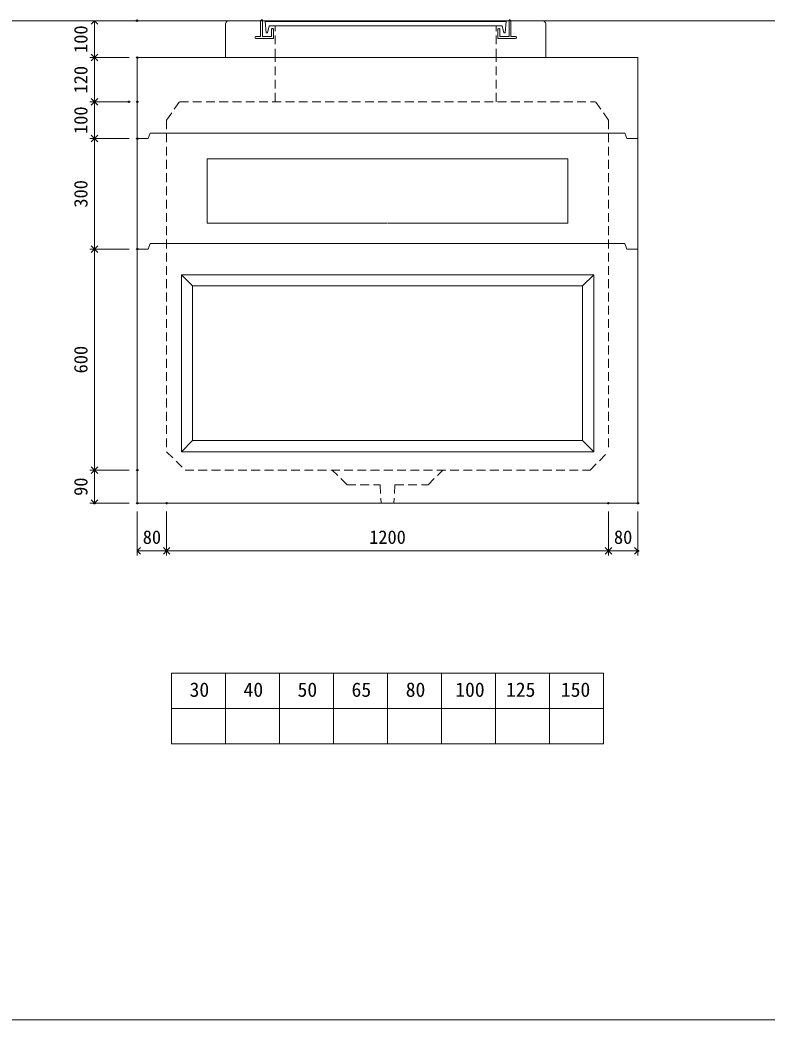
# Model space of a CAD drawing. Units: millimetres, scale not verified. Extents: x -6420 to 6420, y -3113 to 3113.
# Drawn here: x 2362 to 4391, y -2587 to 128 of the extents above; entities that cross this region are included whole.
import ezdxf
from ezdxf.enums import TextEntityAlignment as Align

# ---------------------------------------------------------------- set-up
doc = ezdxf.new("R2010")
doc.units = ezdxf.units.MM
doc.header["$LTSCALE"] = 20
doc.header["$PDMODE"] = 32
doc.header["$PDSIZE"] = 4
doc.linetypes.add('DASHED1', pattern=[1.8, 1.2, -0.6])
doc.linetypes.add('USER2', pattern=[50.8, 31.75, -6.35, 6.35, -6.35])
doc.layers.add('0-1_Defpoints', color=7, linetype='Continuous')
for name, color, linetype, lineweight in [('0-2_waku', 7, 'Continuous', 18), ('0-3_gaikei', 7, 'Continuous', 18), ('0-4_kakure', 7, 'DASHED1', 5), ('0-5_sunpou', 7, 'Continuous', 5), ('0-8_uchigawa', 6, 'Continuous', 18), ('0-A_futa', 3, 'Continuous', 18), ('0-B_GL', 4, 'Continuous', 18), ('0-D_文字１', 7, 'Continuous', 18), ('1-2_uchigawa2', 6, 'USER2', 18)]:
    doc.layers.add(name, color=color, linetype=linetype, lineweight=lineweight)
doc.styles.add('ＭＳ ゴシック', font='')
doc.styles.get('ＭＳ ゴシック').set_extended_font_data('MS Gothic')

# ---------------------------------------------------------------- blocks, each defined once
blk = doc.blocks.new('_Open90')
at = {"layer": '0-5_sunpou'}
blk.add_line((0, 0), (-1, 0), dxfattribs=at)
blk.add_lwpolyline([(-0.5, 0.5), (0, 0), (-0.5, -0.5)], dxfattribs=at)
blk = doc.blocks.new('D56')
at = {"layer": '0-1_Defpoints'}
for p in [(5263.24, 2019.83), (5147.22, 1419.83), (5263.24, 1419.83)]:
    blk.add_point(p, dxfattribs=at)
at = {"layer": '0-5_sunpou'}
for p, q in [((5241.24, 2019.83), (5134.22, 2019.83)), ((5147.22, 2001.83), (5147.22, 1437.83)), ((5241.24, 1419.83), (5134.22, 1419.83))]:
    blk.add_line(p, q, dxfattribs=at)
at = {"layer": '0-5_sunpou', "xscale": 18, "yscale": 18}
for p, rotation in [((5147.22, 2019.83), 90), ((5147.22, 1419.83), 270)]:
    blk.add_blockref('_Open90', p, dxfattribs=dict(at, rotation=rotation))
at = {"layer": '0-5_sunpou', "style": 'ＭＳ ゴシック'}
blk.add_text('600', height=36.66, rotation=90, dxfattribs=at).set_placement((5139.22, 1682.33), align=Align.BOTTOM_LEFT)
blk = doc.blocks.new('D57')
at = {"layer": '0-1_Defpoints'}
for p in [(5263.24, 1419.83), (5147.22, 1329.83), (5263.24, 1329.83)]:
    blk.add_point(p, dxfattribs=at)
at = {"layer": '0-5_sunpou'}
for p, q in [((5241.24, 1419.83), (5134.22, 1419.83)), ((5147.22, 1401.83), (5147.22, 1347.83)), ((5241.24, 1329.83), (5134.22, 1329.83))]:
    blk.add_line(p, q, dxfattribs=at)
at = {"layer": '0-5_sunpou', "xscale": 18, "yscale": 18}
for p, rotation in [((5147.22, 1419.83), 90), ((5147.22, 1329.83), 270)]:
    blk.add_blockref('_Open90', p, dxfattribs=dict(at, rotation=rotation))
at = {"layer": '0-5_sunpou', "style": 'ＭＳ ゴシック'}
blk.add_text('90', height=36.66, rotation=90, dxfattribs=at).set_placement((5139.22, 1349.83), align=Align.BOTTOM_LEFT)
blk = doc.blocks.new('D58')
at = {"layer": '0-1_Defpoints'}
for p in [(5263.24, 1329.83), (5343.24, 1329.83), (5343.24, 1200.51)]:
    blk.add_point(p, dxfattribs=at)
at = {"layer": '0-5_sunpou'}
for p, q in [((5263.24, 1307.83), (5263.24, 1187.51)), ((5343.24, 1307.83), (5343.24, 1187.51)), ((5281.24, 1200.51), (5325.24, 1200.51))]:
    blk.add_line(p, q, dxfattribs=at)
at = {"layer": '0-5_sunpou', "xscale": 18, "yscale": 18, "rotation": 180}
blk.add_blockref('_Open90', (5263.24, 1200.51), dxfattribs=at)
at = {"layer": '0-5_sunpou', "xscale": 18, "yscale": 18}
blk.add_blockref('_Open90', (5343.24, 1200.51), dxfattribs=at)
at = {"layer": '0-5_sunpou', "style": 'ＭＳ ゴシック'}
blk.add_text('80', height=36.66, dxfattribs=at).set_placement((5278.24, 1208.51), align=Align.BOTTOM_LEFT)
blk = doc.blocks.new('D59')
at = {"layer": '0-1_Defpoints'}
for p in [(5343.24, 1329.83), (6543.24, 1329.83), (6543.24, 1200.51)]:
    blk.add_point(p, dxfattribs=at)
at = {"layer": '0-5_sunpou'}
for p, q in [((5343.24, 1307.83), (5343.24, 1187.51)), ((6543.24, 1307.83), (6543.24, 1187.51)), ((5361.24, 1200.51), (6525.24, 1200.51))]:
    blk.add_line(p, q, dxfattribs=at)
at = {"layer": '0-5_sunpou', "xscale": 18, "yscale": 18, "rotation": 180}
blk.add_blockref('_Open90', (5343.24, 1200.51), dxfattribs=at)
at = {"layer": '0-5_sunpou', "xscale": 18, "yscale": 18}
blk.add_blockref('_Open90', (6543.24, 1200.51), dxfattribs=at)
at = {"layer": '0-5_sunpou', "style": 'ＭＳ ゴシック'}
blk.add_text('1200', height=36.66, dxfattribs=at).set_placement((5893.24, 1208.51), align=Align.BOTTOM_LEFT)
blk = doc.blocks.new('D60')
at = {"layer": '0-1_Defpoints'}
for p in [(6543.24, 1329.83), (6623.24, 1329.83), (6623.24, 1200.51)]:
    blk.add_point(p, dxfattribs=at)
at = {"layer": '0-5_sunpou'}
for p, q in [((6543.24, 1307.83), (6543.24, 1187.51)), ((6623.24, 1307.83), (6623.24, 1187.51)), ((6561.24, 1200.51), (6605.24, 1200.51))]:
    blk.add_line(p, q, dxfattribs=at)
at = {"layer": '0-5_sunpou', "xscale": 18, "yscale": 18, "rotation": 180}
blk.add_blockref('_Open90', (6543.24, 1200.51), dxfattribs=at)
at = {"layer": '0-5_sunpou', "xscale": 18, "yscale": 18}
blk.add_blockref('_Open90', (6623.24, 1200.51), dxfattribs=at)
at = {"layer": '0-5_sunpou', "style": 'ＭＳ ゴシック'}
blk.add_text('80', height=36.66, dxfattribs=at).set_placement((6558.24, 1208.51), align=Align.BOTTOM_LEFT)
blk = doc.blocks.new('D68')
at = {"layer": '0-1_Defpoints'}
for p in [(5262.41, 2639.83), (5147.22, 2539.83), (5263.24, 2539.83)]:
    blk.add_point(p, dxfattribs=at)
at = {"layer": '0-5_sunpou'}
for p, q in [((5240.41, 2639.83), (5134.22, 2639.83)), ((5147.22, 2621.83), (5147.22, 2557.83)), ((5241.24, 2539.83), (5134.22, 2539.83))]:
    blk.add_line(p, q, dxfattribs=at)
at = {"layer": '0-5_sunpou', "xscale": 18, "yscale": 18}
for p, rotation in [((5147.22, 2639.83), 90), ((5147.22, 2539.83), 270)]:
    blk.add_blockref('_Open90', p, dxfattribs=dict(at, rotation=rotation))
at = {"layer": '0-5_sunpou', "style": 'ＭＳ ゴシック'}
blk.add_text('100', height=36.66, rotation=90, dxfattribs=at).set_placement((5139.22, 2552.33), align=Align.BOTTOM_LEFT)
blk = doc.blocks.new('D69')
at = {"layer": '0-1_Defpoints'}
for p in [(5263.24, 2539.83), (5147.22, 2419.83), (5263.24, 2419.83)]:
    blk.add_point(p, dxfattribs=at)
at = {"layer": '0-5_sunpou'}
for p, q in [((5241.24, 2539.83), (5134.22, 2539.83)), ((5147.22, 2521.83), (5147.22, 2437.83)), ((5241.24, 2419.83), (5134.22, 2419.83))]:
    blk.add_line(p, q, dxfattribs=at)
at = {"layer": '0-5_sunpou', "xscale": 18, "yscale": 18}
for p, rotation in [((5147.22, 2539.83), 90), ((5147.22, 2419.83), 270)]:
    blk.add_blockref('_Open90', p, dxfattribs=dict(at, rotation=rotation))
at = {"layer": '0-5_sunpou', "style": 'ＭＳ ゴシック'}
blk.add_text('120', height=36.66, rotation=90, dxfattribs=at).set_placement((5139.22, 2442.33), align=Align.BOTTOM_LEFT)
blk = doc.blocks.new('D74')
at = {"layer": '0-1_Defpoints'}
for p in [(5241.24, 2419.83), (5147.22, 2319.83), (5263.24, 2319.83)]:
    blk.add_point(p, dxfattribs=at)
at = {"layer": '0-5_sunpou'}
for p, q in [((5219.24, 2419.83), (5134.22, 2419.83)), ((5147.22, 2401.83), (5147.22, 2337.83)), ((5241.24, 2319.83), (5134.22, 2319.83))]:
    blk.add_line(p, q, dxfattribs=at)
at = {"layer": '0-5_sunpou', "xscale": 18, "yscale": 18}
for p, rotation in [((5147.22, 2419.83), 90), ((5147.22, 2319.83), 270)]:
    blk.add_blockref('_Open90', p, dxfattribs=dict(at, rotation=rotation))
at = {"layer": '0-5_sunpou', "style": 'ＭＳ ゴシック'}
blk.add_text('100', height=36.66, rotation=90, dxfattribs=at).set_placement((5139.22, 2332.33), align=Align.BOTTOM_LEFT)
blk = doc.blocks.new('D77')
at = {"layer": '0-1_Defpoints'}
for p in [(5263.24, 2319.83), (5147.22, 2019.83), (5263.24, 2019.83)]:
    blk.add_point(p, dxfattribs=at)
at = {"layer": '0-5_sunpou'}
for p, q in [((5241.24, 2319.83), (5134.22, 2319.83)), ((5147.22, 2301.83), (5147.22, 2037.83)), ((5241.24, 2019.83), (5134.22, 2019.83))]:
    blk.add_line(p, q, dxfattribs=at)
at = {"layer": '0-5_sunpou', "xscale": 18, "yscale": 18}
for p, rotation in [((5147.22, 2319.83), 90), ((5147.22, 2019.83), 270)]:
    blk.add_blockref('_Open90', p, dxfattribs=dict(at, rotation=rotation))
at = {"layer": '0-5_sunpou', "style": 'ＭＳ ゴシック'}
blk.add_text('300', height=36.66, rotation=90, dxfattribs=at).set_placement((5139.22, 2132.33), align=Align.BOTTOM_LEFT)

msp = doc.modelspace()

# ---------------------------------------------------------------- linework, layer by layer
at = {"layer": '0-2_waku'}
for p, q in [((2773.33, -1644.54), (2773.33, -1836.54)), ((2773.33, -1644.54), (2773.33, -1836.54)), ((2773.33, -1644.54), (2773.33, -1836.54)), ((2773.33, -1644.54), (2773.33, -1836.54)), ((2773.33, -1644.54), (3946.67, -1644.54)), ((2920, -1644.54), (2920, -1836.54)), ((3066.67, -1644.54), (3066.67, -1836.54)), ((3066.67, -1644.54), (3066.67, -1836.54)), ((3213.33, -1644.54), (3213.33, -1836.54)), ((3360, -1644.54), (3360, -1836.54)), ((3506.67, -1644.54), (3506.67, -1836.54)), ((3653.33, -1644.54), (3653.33, -1836.54)), ((3800, -1644.54), (3800, -1836.54)), ((3946.67, -1644.54), (3946.67, -1836.54)), ((2773.33, -1740.54), (3946.67, -1740.54)), ((2773.33, -1836.54), (3946.67, -1836.54)), ((-1740, -2586.54), (6420, -2586.54))]:
    msp.add_line(p, q, dxfattribs=at)
at = {"layer": '0-3_gaikei'}
for p, q in [((2920, 26.46), (2920, 116.46)), ((2930, 126.46), (3014.99, 126.46)), ((3695, 126.46), (3780, 126.46)), ((3790, 26.46), (3790, 116.46)), ((2680, 26.46), (4040, 26.46)), ((2680, 26.46), (2680, -1183.54)), ((4040, 26.46), (4040, -1183.54)), ((2710, -193.54), (2715, -178.54)), ((2715, -178.54), (4005, -178.54)), ((4010, -193.54), (4005, -178.54)), ((2710, -193.54), (2680, -193.54)), ((2710, -193.54), (2680, -193.54)), ((2710, -193.54), (2680, -193.54)), ((4040, -193.54), (4010, -193.54)), ((2710, -493.54), (2715, -478.54)), ((2710, -493.54), (2715, -478.54)), ((2715, -478.54), (4005, -478.54)), ((2715, -478.54), (4005, -478.54)), ((4010, -493.54), (4005, -478.54)), ((4010, -493.54), (4005, -478.54)), ((2710, -493.54), (2680, -493.54)), ((2710, -493.54), (2680, -493.54)), ((4040, -493.54), (4010, -493.54)), ((4040, -493.54), (4010, -493.54)), ((4040, -1183.54), (2680, -1183.54))]:
    msp.add_line(p, q, dxfattribs=at)
for centre, radius, start, end in [((2929.41, 117.04), 9.44, 86.47383, 183.52617), ((3780.33, 116.79), 9.68, 358.04251, 91.95749)]:
    msp.add_arc(centre, radius, start, end, dxfattribs=at)
at = {"layer": '0-4_kakure'}
for p, q in [((3055, 26.46), (3055, 112.96)), ((3655, 26.46), (3655, 112.96)), ((3055, -93.54), (3055, 26.46)), ((3655, -93.54), (3655, 26.46)), ((2760, -143.54), (2795, -93.54)), ((2795, -93.54), (3925, -93.54)), ((3960, -143.54), (3925, -93.54)), ((2760, -143.54), (2760, -1043.54)), ((3960, -143.54), (3960, -1043.54)), ((3910, -1093.54), (3960, -1043.54)), ((3250, -1133.54), (3210, -1093.54)), ((3250, -1133.54), (3340, -1133.54)), ((3340, -1133.54), (3342.5, -1183.54)), ((3380, -1133.54), (3377.5, -1183.54))]:
    msp.add_line(p, q, dxfattribs=at)
for points in [[(2760, -1043.54), (2810, -1093.54), (3910, -1093.54)], [(3380, -1133.54), (3470, -1133.54), (3510, -1093.54)]]:
    msp.add_lwpolyline(points, dxfattribs=at)
at = {"layer": '0-8_uchigawa'}
for p, q in [((2800, -563.54), (3920, -563.54)), ((2800, -563.54), (2800, -1043.54)), ((2800, -563.54), (2830, -593.54)), ((3920, -563.54), (3890, -593.54)), ((3920, -1043.54), (3920, -563.54)), ((2830, -593.54), (3890, -593.54)), ((2830, -593.54), (2830, -1013.54)), ((3890, -1013.54), (3890, -593.54)), ((2800, -1043.54), (2830, -1013.54)), ((2830, -1013.54), (3890, -1013.54)), ((3920, -1043.54), (3890, -1013.54)), ((2800, -1043.54), (3920, -1043.54))]:
    msp.add_line(p, q, dxfattribs=at)
at = {"layer": '0-A_futa'}
for p, q in [((3014.99, 126.46), (3014.99, 83.46)), ((3016.99, 128.46), (3019.99, 128.46)), ((3019.99, 128.46), (3019.99, 83.46)), ((3027.81, 123.96), (3682.14, 123.96)), ((3027.81, 123.96), (3030.3, 93.96)), ((3038.32, 112.96), (3034.01, 93.96)), ((3038.32, 112.96), (3671.66, 112.96)), ((3671.66, 112.96), (3675.98, 93.96)), ((3682.14, 123.96), (3679.89, 93.96)), ((3690, 128.46), (3693, 128.46)), ((3695, 126.46), (3695, 83.46)), ((2999.99, 81.46), (2999.99, 80.46)), ((3001.99, 83.46), (3014.99, 83.46)), ((3019.99, 83.46), (3044.99, 83.46)), ((3030.3, 93.96), (3034.01, 93.96)), ((3044.99, 103.46), (3044.99, 83.46)), ((3046.99, 105.46), (3047.99, 105.46)), ((3049.99, 103.46), (3049.99, 78.46)), ((3660, 103.46), (3660, 78.46)), ((3663, 105.46), (3662, 105.46)), ((3665, 103.46), (3665, 83.46)), ((3679.89, 93.96), (3675.98, 93.96)), ((3708, 83.46), (3695, 83.46)), ((3710, 81.46), (3710, 80.46)), ((3049.99, 78.46), (3001.99, 78.46)), ((3660, 78.46), (3708, 78.46))]:
    msp.add_line(p, q, dxfattribs=at)
msp.add_lwpolyline([(3690, 128.46), (3690, 83.46), (3665, 83.46)], dxfattribs=at)
for centre, start, end in [((3016.99, 126.46), 90, 180), ((3693, 126.46), 0, 90), ((3001.99, 81.46), 90, 180), ((3046.99, 103.46), 90, 180), ((3047.99, 103.46), 0, 90), ((3662, 103.46), 90, 180), ((3663, 103.46), 0, 90), ((3708, 81.46), 0, 90), ((3001.99, 80.46), 180, 270), ((3708, 80.46), 270, 0)]:
    msp.add_arc(centre, 2, start, end, dxfattribs=at)
at = {"layer": '0-B_GL'}
msp.add_line((-1740, 126.46), (6420, 126.46), dxfattribs=at)
at = {"layer": '1-2_uchigawa2'}
for p, q in [((2870, -248.54), (3360, -248.54)), ((2870, -248.54), (2870, -423.54)), ((3850, -248.54), (3360, -248.54)), ((3850, -248.54), (3850, -423.54)), ((2870, -423.54), (3359.38, -423.54)), ((3850, -423.54), (3360.62, -423.54))]:
    msp.add_line(p, q, dxfattribs=at)

# ---------------------------------------------------------------- block references
at = {"layer": '0-5_sunpou'}
for name in ['D68', 'D69', 'D74', 'D77', 'D56', 'D57', 'D58', 'D59', 'D60']:
    msp.add_blockref(name, (-2583.24, -2513.37), dxfattribs=at)

# ---------------------------------------------------------------- texts
at = {"layer": '0-D_文字１', "style": 'ＭＳ ゴシック'}
for s, p in [('30', (2822.26, -1720.86)), ('40', (2968.92, -1720.86)), ('50', (3115.59, -1720.86)), ('65', (3262.26, -1720.86)), ('80', (3409.47, -1720.86)), ('100', (3543.97, -1720.86)), ('125', (3681.82, -1720.86)), ('150', (3830.83, -1720.86))]:
    msp.add_text(s, height=39.1, dxfattribs=at).set_placement(p, align=Align.BOTTOM_LEFT)

doc.saveas('drawing.dxf')
